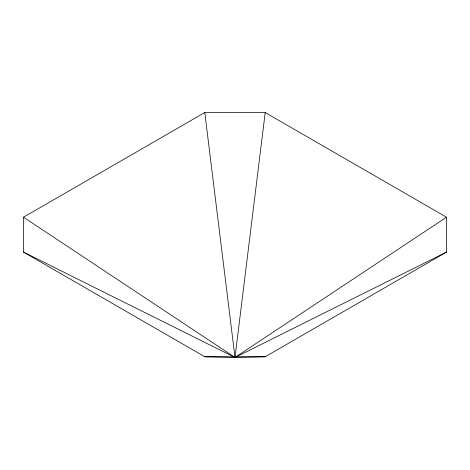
<?xml version="1.0" encoding="UTF-8"?>
<svg xmlns="http://www.w3.org/2000/svg" width="470" height="470" viewBox="0 0 470 470"><rect width="100%" height="100%" fill="white"/><g stroke="black" fill="none" stroke-linecap="round" stroke-linejoin="round"><path stroke-width="0.7" d="M265.215 112.541L235 357.459L204.785 356.759L23.5 252.096L23.5 217.205L204.785 112.541L265.215 112.541L446.5 217.205L446.5 252.096L265.215 356.759L235 357.459L23.5 252.096M446.5 217.205L235 357.459L23.5 217.205M446.5 252.096L235 357.459L204.785 112.541M204.785 356.759L265.215 356.759"/></g></svg>
